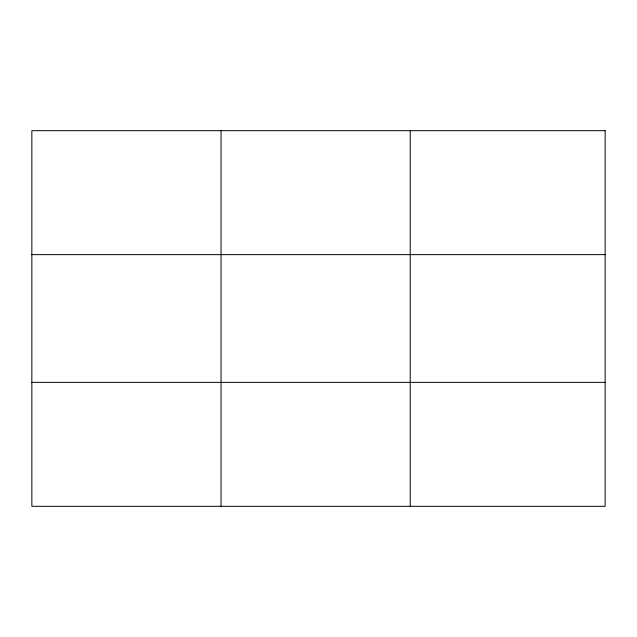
<?xml version="1.0" encoding="UTF-8"?>
<svg xmlns="http://www.w3.org/2000/svg" width="637" height="637" viewBox="0 0 637 637"><rect width="100%" height="100%" fill="white"/><g stroke="black" fill="none" stroke-linecap="round" stroke-linejoin="round"><path stroke-width="0.96" d="M221.039 130.681L221.039 506.319M410.228 130.681L410.228 506.319M31.85 254.641L605.15 254.641M31.85 382.359L605.15 382.359M605.15 130.681L605.15 506.319L31.85 506.319L31.85 130.681L605.15 130.681"/></g></svg>
